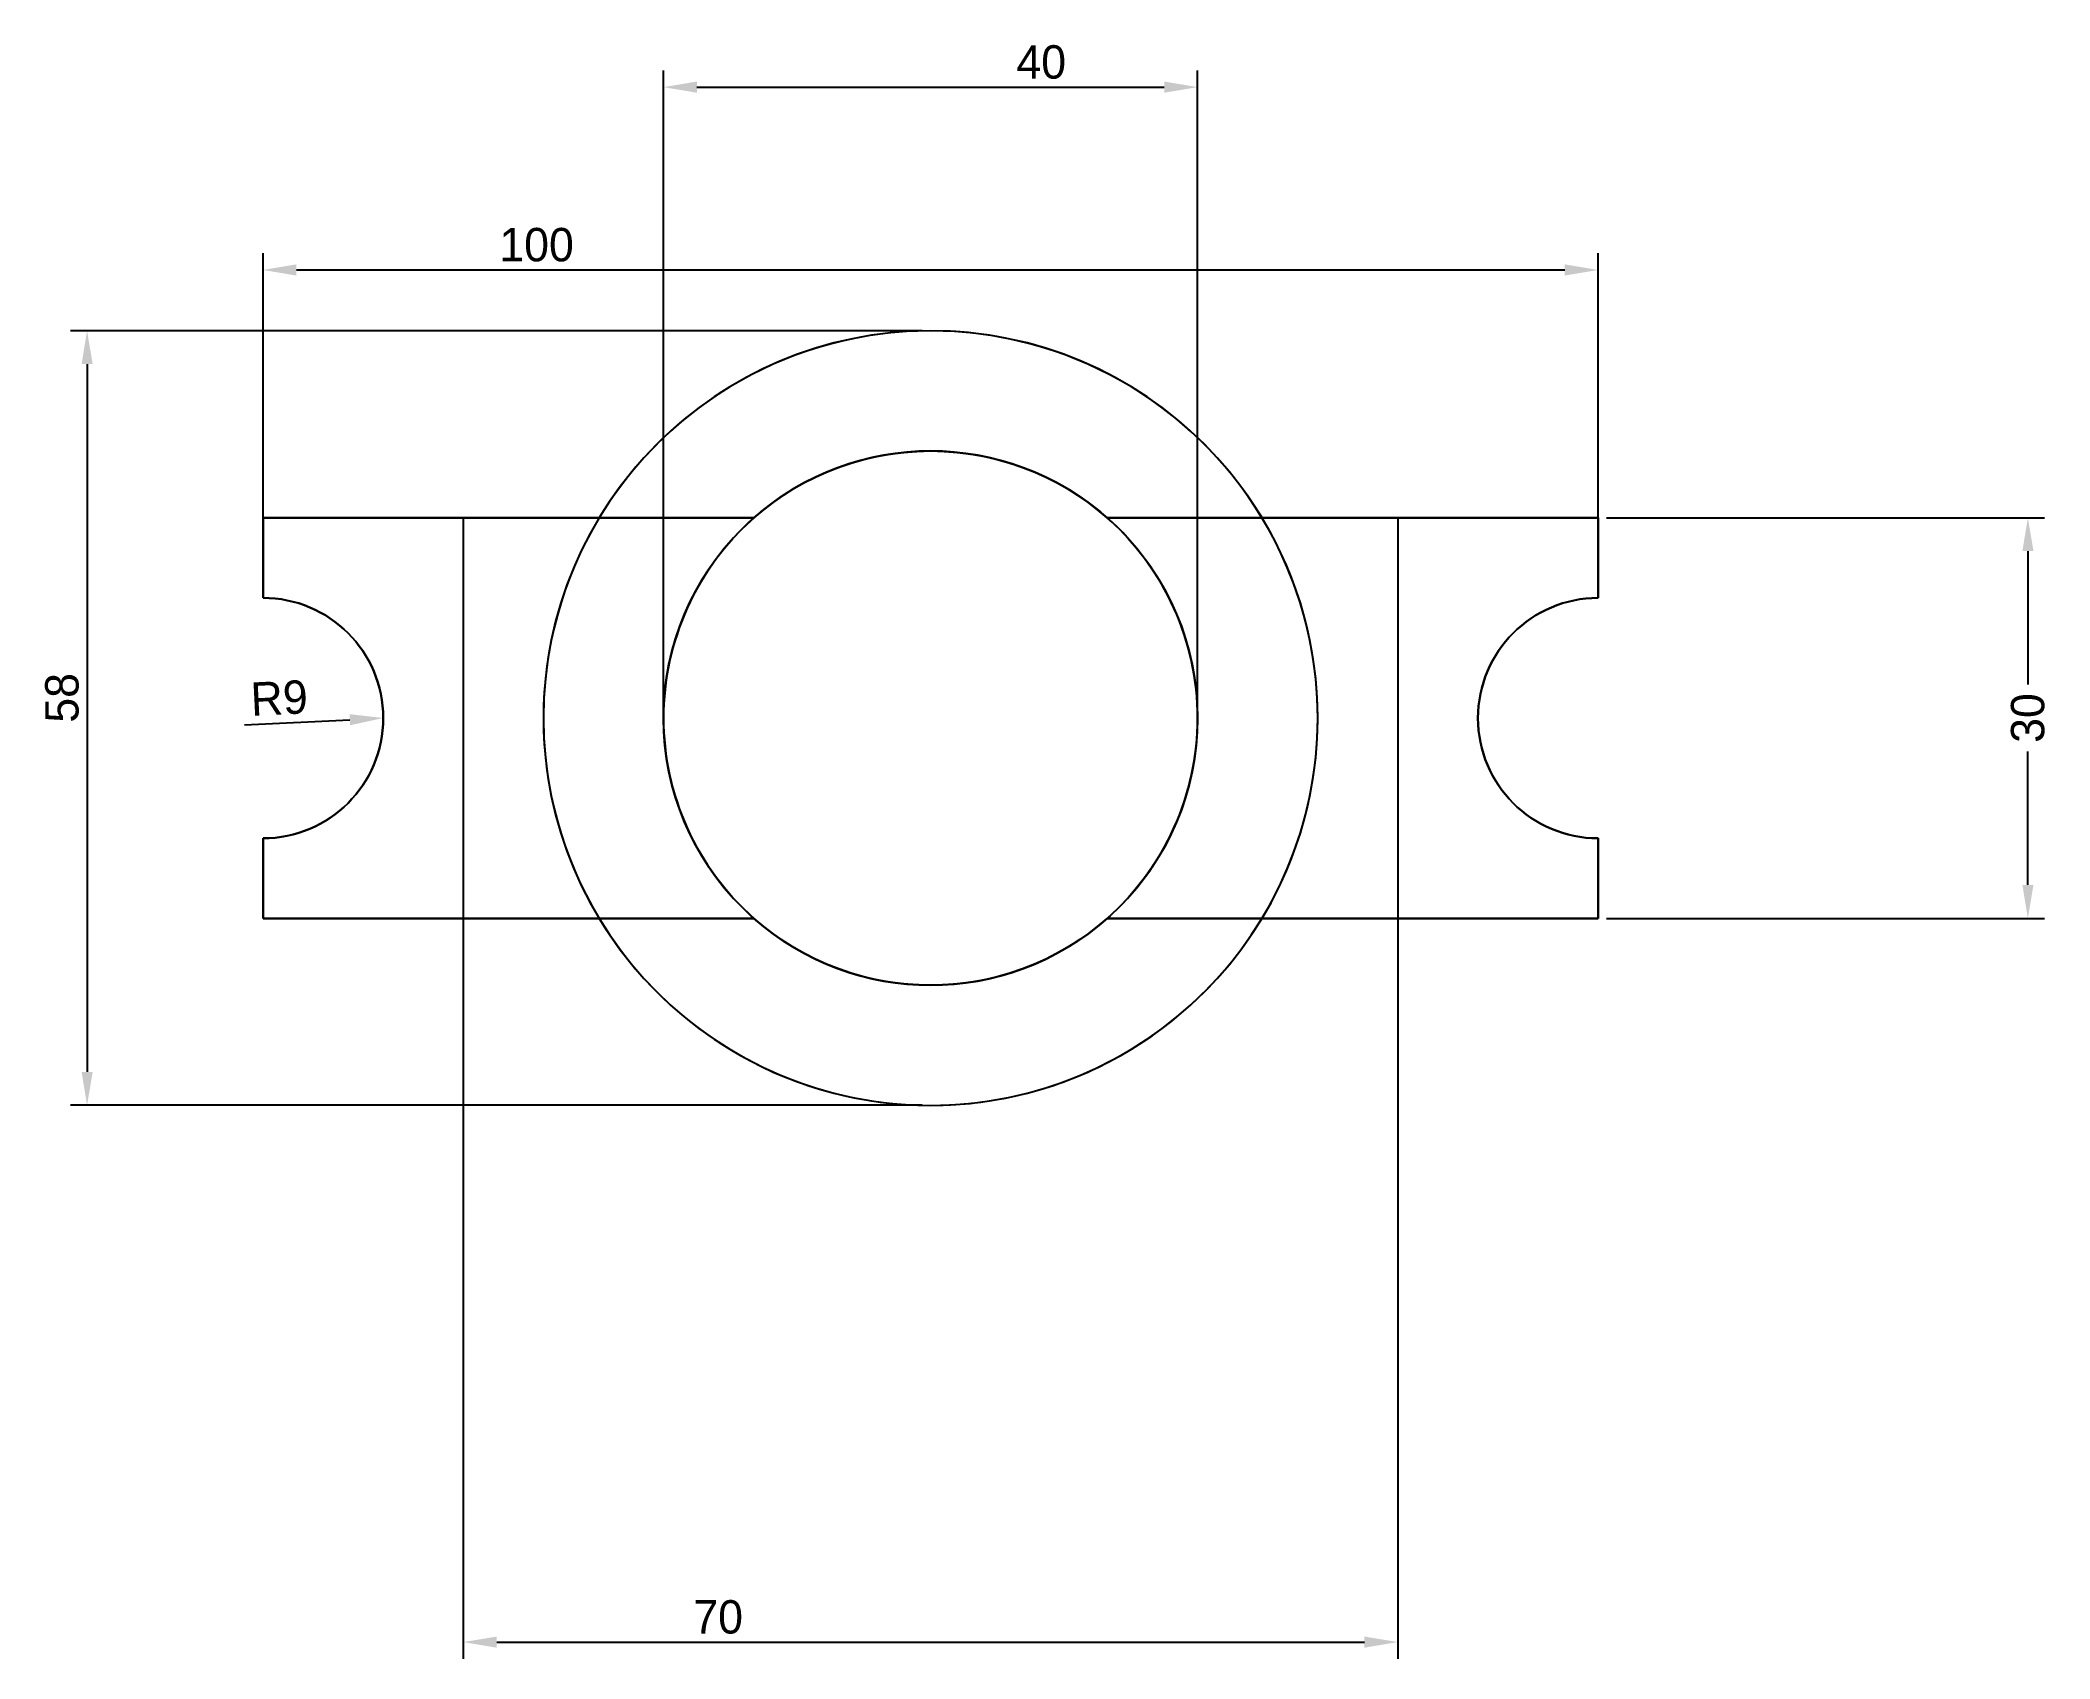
# Model space of a CAD drawing. Header units: millimetres. Extents: x 479 to 630, y 427 to 548.
import ezdxf

# ---------------------------------------------------------------- set-up
doc = ezdxf.new("R2010")
doc.units = ezdxf.units.MM
doc.dimstyles.new('ISO-25', dxfattribs={"dimtxt": 2.5, "dimasz": 2.5, "dimexe": 1.25, "dimexo": 0.625, "dimtad": 1, "dimtxsty": 'Standard', "dimcen": 2.5, "dimadec": 0, "dimazin": 0, "dimtfac": 1, "dimtmove": 0, "dimatfit": 3, "dimfxl": 1, "dimarcsym": 0})

# ---------------------------------------------------------------- blocks, each defined once
blk = doc.blocks.new('*D24')
at = {"color": 0, "lineweight": -2, "transparency": 16777216}
for p, q in [((596.72, 512.44), (629.53, 512.44)), ((628.28, 509.94), (628.28, 499.94)), ((628.28, 484.94), (628.28, 494.94)), ((596.72, 482.44), (629.53, 482.44))]:
    blk.add_line(p, q, dxfattribs=at)
at = {"color": 0, "transparency": 16777216}
for points in [[(627.87, 509.94), (628.7, 509.94), (628.28, 512.44)], [(627.87, 484.94), (628.7, 484.94), (628.28, 482.44)]]:
    blk.add_solid(points, dxfattribs=at)
at = {"layer": 'Defpoints', "color": 0, "transparency": 16777216}
for p in [(596.09, 512.44, 27), (628.28, 512.44), (596.09, 482.44, 27)]:
    blk.add_point(p, dxfattribs=at)
at = {"color": 0, "transparency": 16777216, "insert": (628.28, 497.44), "char_height": 2.5, "attachment_point": 5, "rotation": 90}
blk.add_mtext('30', dxfattribs=at)
blk = doc.blocks.new('*D25')
at = {"color": 0, "lineweight": -2, "transparency": 16777216}
for p, q in [((526.09, 497.44), (526.09, 545.93)), ((566.09, 497.44), (566.09, 545.93)), ((528.59, 544.68), (563.59, 544.68))]:
    blk.add_line(p, q, dxfattribs=at)
at = {"color": 0, "transparency": 16777216}
for points in [[(528.59, 545.1), (528.59, 544.26), (526.09, 544.68)], [(563.59, 545.1), (563.59, 544.26), (566.09, 544.68)]]:
    blk.add_solid(points, dxfattribs=at)
at = {"layer": 'Defpoints', "color": 0, "transparency": 16777216}
for p in [(566.09, 544.68), (526.09, 496.81, 52), (566.09, 496.81, 52)]:
    blk.add_point(p, dxfattribs=at)
at = {"color": 0, "transparency": 16777216, "insert": (554.38, 546.55), "char_height": 2.5, "attachment_point": 5}
blk.add_mtext('40', dxfattribs=at)
blk = doc.blocks.new('*D26')
at = {"color": 0, "lineweight": -2, "transparency": 16777216}
for p, q in [((496.09, 512.44), (496.09, 532.24)), ((596.09, 512.44), (596.09, 532.24)), ((498.59, 530.99), (593.59, 530.99))]:
    blk.add_line(p, q, dxfattribs=at)
at = {"color": 0, "transparency": 16777216}
for points in [[(498.59, 531.41), (498.59, 530.57), (496.09, 530.99)], [(593.59, 531.41), (593.59, 530.57), (596.09, 530.99)]]:
    blk.add_solid(points, dxfattribs=at)
at = {"layer": 'Defpoints', "color": 0, "transparency": 16777216}
for p in [(596.09, 530.99), (496.09, 511.81, 27), (596.09, 511.81, 27)]:
    blk.add_point(p, dxfattribs=at)
at = {"color": 0, "transparency": 16777216, "insert": (516.58, 532.87), "char_height": 2.5, "attachment_point": 5}
blk.add_mtext('100', dxfattribs=at)
blk = doc.blocks.new('*D27')
at = {"color": 0, "lineweight": -2, "transparency": 16777216}
for p, q in [((545.47, 526.44), (481.66, 526.44)), ((482.91, 523.94), (482.91, 470.94)), ((545.47, 468.44), (481.66, 468.44))]:
    blk.add_line(p, q, dxfattribs=at)
at = {"color": 0, "transparency": 16777216}
for points in [[(482.5, 523.94), (483.33, 523.94), (482.91, 526.44)], [(482.5, 470.94), (483.33, 470.94), (482.91, 468.44)]]:
    blk.add_solid(points, dxfattribs=at)
at = {"layer": 'Defpoints', "color": 0, "transparency": 16777216}
for p in [(546.09, 526.44, -12), (482.91, 468.44), (546.09, 468.44, -12)]:
    blk.add_point(p, dxfattribs=at)
at = {"color": 0, "transparency": 16777216, "insert": (481.04, 498.95), "char_height": 2.5, "attachment_point": 5, "rotation": 90}
blk.add_mtext('58', dxfattribs=at)
blk = doc.blocks.new('*D28')
at = {"color": 0, "lineweight": -2, "transparency": 16777216}
for p, q in [((511.09, 482.44), (511.09, 427)), ((581.09, 482.44), (581.09, 427)), ((513.59, 428.25), (578.59, 428.25))]:
    blk.add_line(p, q, dxfattribs=at)
at = {"color": 0, "transparency": 16777216}
for points in [[(513.59, 428.66), (513.59, 427.83), (511.09, 428.25)], [(578.59, 428.66), (578.59, 427.83), (581.09, 428.25)]]:
    blk.add_solid(points, dxfattribs=at)
at = {"layer": 'Defpoints', "color": 0, "transparency": 16777216}
for p in [(511.09, 483.06, 9), (581.09, 483.06, 9), (581.09, 428.25)]:
    blk.add_point(p, dxfattribs=at)
at = {"color": 0, "transparency": 16777216, "insert": (530.18, 430.12), "char_height": 2.5, "attachment_point": 5}
blk.add_mtext('70', dxfattribs=at)
blk = doc.blocks.new('*D29')
at = {"color": 0, "lineweight": -2, "transparency": 16777216}
blk.add_line((494.69, 496.93), (502.59, 497.31), dxfattribs=at)
at = {"color": 0, "transparency": 16777216}
blk.add_solid([(502.57, 497.73), (502.61, 496.9), (505.09, 497.44)], dxfattribs=at)
at = {"layer": 'Defpoints', "color": 0, "transparency": 16777216}
for p in [(496.1, 497), (505.09, 497.44)]:
    blk.add_point(p, dxfattribs=at)
at = {"color": 0, "transparency": 16777216, "insert": (497.3, 498.93), "char_height": 2.5, "attachment_point": 5, "rotation": 2.7861}
blk.add_mtext('R9', dxfattribs=at)

msp = doc.modelspace()

# ---------------------------------------------------------------- linework, layer by layer
for p, q in [((496.091, 506.435), (496.091, 512.435)), ((496.091, 512.435), (521.271, 512.435)), ((496.091, 512.435, 27), (496.091, 506.435, 27)), ((496.091, 512.435, 27), (496.091, 512.435)), ((532.862, 512.435, 27), (496.091, 512.435, 27)), ((511.091, 512.435, 9), (511.091, 482.435, 9)), ((511.091, 512.435, 18), (511.091, 512.435, 9)), ((511.091, 512.435, 18), (511.091, 482.435, 18)), ((532.862, 512.435, 18), (511.091, 512.435, 18)), ((511.091, 512.435, 9), (532.862, 512.435, 9)), ((521.271, 512.435), (532.862, 512.435)), ((532.862, 512.435, 18), (532.862, 512.435, 27)), ((532.862, 512.435), (532.862, 512.435, 9)), ((581.091, 512.435, 18), (559.319, 512.435, 18)), ((559.319, 512.435, 9), (581.091, 512.435, 9)), ((559.319, 512.435, 27), (559.319, 512.435, 18)), ((596.091, 512.435, 27), (559.319, 512.435, 27)), ((559.319, 512.435), (570.91, 512.435)), ((559.319, 512.435, 9), (559.319, 512.435)), ((570.91, 512.435), (596.091, 512.435)), ((581.091, 512.435, 18), (581.091, 482.435, 18)), ((581.091, 512.435, 9), (581.091, 512.435, 18)), ((581.091, 512.435, 9), (581.091, 482.435, 9)), ((596.091, 512.435), (596.091, 506.435)), ((596.091, 512.435, 27), (596.091, 512.435)), ((596.091, 506.435, 27), (596.091, 512.435, 27)), ((496.091, 506.435), (496.091, 506.435, 27)), ((596.091, 506.435, 27), (596.091, 506.435)), ((496.091, 488.435, 27), (496.091, 488.435)), ((496.091, 482.435), (496.091, 488.435)), ((496.091, 488.435, 27), (496.091, 482.435, 27)), ((596.091, 488.435), (596.091, 488.435, 27)), ((596.091, 488.435), (596.091, 482.435)), ((596.091, 482.435, 27), (596.091, 488.435, 27)), ((521.271, 482.435), (496.091, 482.435)), ((496.091, 482.435, 27), (532.862, 482.435, 27)), ((496.091, 482.435, 27), (496.091, 482.435)), ((511.091, 482.435, 9), (511.091, 482.435, 18)), ((511.091, 482.435, 18), (532.862, 482.435, 18)), ((532.862, 482.435, 9), (511.091, 482.435, 9)), ((532.862, 482.435), (521.271, 482.435)), ((532.862, 482.435, 27), (532.862, 482.435, 18)), ((532.862, 482.435, 9), (532.862, 482.435)), ((559.319, 482.435, 18), (581.091, 482.435, 18)), ((581.091, 482.435, 9), (559.319, 482.435, 9)), ((559.319, 482.435, 18), (559.319, 482.435, 27)), ((570.91, 482.435), (559.319, 482.435)), ((559.319, 482.435), (559.319, 482.435, 9)), ((559.319, 482.435, 27), (596.091, 482.435, 27)), ((596.091, 482.435), (570.91, 482.435)), ((581.091, 482.435, 18), (581.091, 482.435, 9)), ((596.091, 482.435, 27), (596.091, 482.435))]:
    msp.add_line(p, q)
at = {"extrusion": (0, -1.22465e-16, -1)}
msp.add_circle((-546.091, 497.435, 12), 29, dxfattribs=at)
msp.add_circle((546.091, 497.435, 52), 20)
for centre, radius, start, end in [((546.091, 497.435), 29, 31.14739, 148.85261), ((546.091, 497.435, 18), 20, 48.59038, 131.40962), ((546.091, 497.435), 29, 148.85261, 211.14739), ((546.091, 497.435, 27), 20, 131.40962, 228.59038), ((546.091, 497.435, 27), 20, 311.40962, 48.59038), ((546.091, 497.435), 29, 328.85261, 31.14739), ((496.091, 497.435), 9, 270, 90), ((596.091, 497.435), 9, 90, 270), ((546.091, 497.435), 29, 211.14739, 328.85261), ((546.091, 497.435, 18), 20, 228.59038, 311.40962)]:
    msp.add_arc(centre, radius, start, end)
at = {"extrusion": (0, 0, -1)}
for centre, radius, start, end in [((-546.091, 497.435, -9), 20, 48.59038, 131.40962), ((-546.091, 497.435), 20, 48.59038, 131.40962), ((-496.091, 497.435, -27), 9, 90, 270), ((-596.091, 497.435, -27), 9, 270, 90), ((-546.091, 497.435, -9), 20, 228.59038, 311.40962), ((-546.091, 497.435), 20, 228.59038, 311.40962)]:
    msp.add_arc(centre, radius, start, end, dxfattribs=at)

# ---------------------------------------------------------------- dimensions: what is measured, and where the dimension line sits
for base, p1, p2, picture, middle in [((566.091, 544.679, 52), (526.091, 496.81, 104), (566.091, 496.81, 104), '*D25', (554.384, 544.679, 52)), ((596.091, 530.991, 27), (496.091, 511.81, 54), (596.091, 511.81, 54), '*D26', (516.584, 530.991, 27)), ((581.091, 428.248, 9), (511.091, 483.06, 18), (581.091, 483.06, 18), '*D28', (530.179, 428.248, 9))]:
    dim = msp.add_linear_dim(base=base, p1=p1, p2=p2, dimstyle='ISO-25')
    dim.commit()
    dim.dimension.update_dxf_attribs({"geometry": picture, "text_midpoint": middle, "dimtype": 160})
dim = msp.add_linear_dim(base=(482.914, 468.435), p1=(546.091, 526.435, -12), p2=(546.091, 468.435, -12), angle=90, dimstyle='ISO-25')
dim.commit()
dim.dimension.update_dxf_attribs({"geometry": '*D27', "text_midpoint": (482.914, 498.95), "dimtype": 160})
dim = msp.add_linear_dim(base=(628.284, 512.435), p1=(596.091, 482.435, 27), p2=(596.091, 512.435, 27), angle=90, dimstyle='ISO-25', override={"dimtad": 0})
dim.commit()
dim.dimension.update_dxf_attribs({"geometry": '*D24', "text_midpoint": (628.284, 497.435)})
dim = msp.add_radius_dim(center=(496.101, 496.998, 27), mpoint=(505.091, 497.435, 27), dimstyle='ISO-25')
dim.commit()
dim.dimension.update_dxf_attribs({"geometry": '*D29', "text_midpoint": (497.391, 497.061, 27), "dimtype": 164})

doc.saveas('drawing.dxf')
